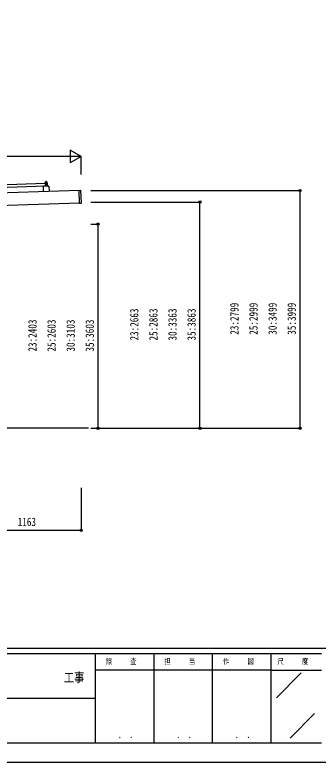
# Model space of a CAD drawing. Units: millimetres, scale not verified. Extents: x -12615 to 12615, y -8910 to 8910.
# Drawn here: x 2940 to 6513, y -8910 to -118 of the extents above; entities that cross this region are included whole.
import ezdxf
from ezdxf.enums import TextEntityAlignment as Align

# ---------------------------------------------------------------- set-up
doc = ezdxf.new("R2010")
doc.units = ezdxf.units.MM
doc.header["$LTSCALE"] = 40
for name, color, linetype in [('0-4_YKK_13', 4, 'Continuous'), ('0-5_YKK_A1', 4, 'Continuous'), ('0-6_YKK_D', 6, 'Continuous'), ('0-7_YKK_ZWAK', 7, 'Continuous')]:
    doc.layers.add(name, color=color, linetype=linetype)
doc.styles.add('ＭＳ ゴシック', font='')
doc.styles.get('ＭＳ ゴシック').set_extended_font_data('MS Gothic')

msp = doc.modelspace()

# ---------------------------------------------------------------- linework, layer by layer
at = {"layer": '0-4_YKK_13'}
for p, q in [((2167.81, -2135.67), (3301.18, -2097.89)), ((3289.18, -2097.78), (3289.16, -2097.15)), ((3289.49, -2096.66), (3295.62, -2094.52)), ((3302.27, -2097.84), (3289.7, -2098.26)), ((3298.58, -2093.96), (3319.35, -2093.27)), ((3301.01, -2092.38), (3318, -2091.82)), ((3301.06, -2093.88), (3318.05, -2093.32)), ((3302.35, -2132.87), (3301.18, -2097.89)), ((3303.21, -2100.4), (3302.77, -2098.25)), ((3306.05, -2086.21), (3302.81, -2086.32)), ((3302.81, -2086.32), (3302.81, -2086.32)), ((3302.81, -2086.32), (3302.81, -2086.32)), ((3302.81, -2086.33), (3302.81, -2086.32)), ((3302.81, -2086.33), (3302.81, -2086.33)), ((3302.81, -2086.33), (3302.81, -2086.33)), ((3302.81, -2086.33), (3302.81, -2086.33)), ((3302.81, -2086.33), (3302.81, -2086.33)), ((3302.81, -2086.33), (3302.81, -2086.33)), ((3302.81, -2086.33), (3302.81, -2086.33)), ((3302.81, -2086.33), (3302.81, -2086.33)), ((3302.81, -2086.34), (3302.81, -2086.33)), ((3302.81, -2086.34), (3302.81, -2086.34)), ((3302.81, -2086.34), (3302.81, -2086.34)), ((3302.81, -2086.35), (3302.81, -2086.34)), ((3302.81, -2086.36), (3302.81, -2086.35)), ((3302.81, -2086.37), (3302.81, -2086.36)), ((3302.81, -2086.38), (3302.81, -2086.37)), ((3302.81, -2086.39), (3302.81, -2086.38)), ((3302.81, -2086.4), (3302.81, -2086.39)), ((3302.81, -2086.42), (3302.81, -2086.4)), ((3302.81, -2086.44), (3302.81, -2086.42)), ((3302.81, -2086.46), (3302.81, -2086.44)), ((3302.81, -2086.47), (3302.81, -2086.46)), ((3302.81, -2086.49), (3302.81, -2086.47)), ((3302.81, -2086.52), (3302.81, -2086.49)), ((3302.81, -2086.54), (3302.81, -2086.52)), ((3302.81, -2086.56), (3302.81, -2086.54)), ((3302.82, -2086.58), (3302.81, -2086.56)), ((3302.82, -2086.6), (3302.82, -2086.58)), ((3302.82, -2086.63), (3302.82, -2086.6)), ((3302.82, -2086.65), (3302.82, -2086.63)), ((3302.82, -2086.68), (3302.82, -2086.65)), ((3302.82, -2086.7), (3302.82, -2086.68)), ((3302.82, -2086.72), (3302.82, -2086.7)), ((3302.82, -2086.74), (3302.82, -2086.72)), ((3302.82, -2086.76), (3302.82, -2086.74)), ((3302.82, -2086.78), (3302.82, -2086.76)), ((3302.82, -2086.8), (3302.82, -2086.78)), ((3302.82, -2086.81), (3302.82, -2086.8)), ((3302.82, -2086.83), (3302.82, -2086.81)), ((3302.82, -2086.84), (3302.82, -2086.83)), ((3302.83, -2086.9), (3302.82, -2086.84)), ((3303.07, -2086.82), (3302.83, -2086.9)), ((3302.83, -2086.9), (3302.99, -2091.9)), ((3303.18, -2091.86), (3302.99, -2091.9)), ((3303.12, -2086.8), (3303.07, -2086.82)), ((3303.18, -2086.78), (3303.12, -2086.8)), ((3303.24, -2086.76), (3303.18, -2086.78)), ((3303.22, -2091.85), (3303.18, -2091.86)), ((3303.27, -2091.83), (3303.22, -2091.85)), ((3303.31, -2086.74), (3303.24, -2086.76)), ((3303.32, -2091.82), (3303.27, -2091.83)), ((3303.38, -2086.71), (3303.31, -2086.74)), ((3303.37, -2091.81), (3303.32, -2091.82)), ((3303.43, -2091.79), (3303.37, -2091.81)), ((3303.46, -2086.69), (3303.38, -2086.71)), ((3303.49, -2091.78), (3303.43, -2091.79)), ((3303.54, -2086.66), (3303.46, -2086.69)), ((3303.56, -2091.76), (3303.49, -2091.78)), ((3303.62, -2086.63), (3303.54, -2086.66)), ((3303.63, -2091.74), (3303.56, -2091.76)), ((3303.71, -2086.6), (3303.62, -2086.63)), ((3303.7, -2091.72), (3303.63, -2091.74)), ((3303.78, -2091.7), (3303.7, -2091.72)), ((3303.81, -2086.57), (3303.71, -2086.6)), ((3303.99, -2100.79), (3303.71, -2100.8)), ((3303.87, -2091.68), (3303.78, -2091.7)), ((3303.91, -2086.54), (3303.81, -2086.57)), ((3303.96, -2091.66), (3303.87, -2091.68)), ((3304.01, -2086.51), (3303.91, -2086.54)), ((3304.05, -2091.64), (3303.96, -2091.66)), ((3304.11, -2086.48), (3304.01, -2086.51)), ((3304.15, -2091.62), (3304.05, -2091.64)), ((3304.21, -2086.45), (3304.11, -2086.48)), ((3304.25, -2091.6), (3304.15, -2091.62)), ((3304.2, -2098.08), (3304.28, -2100.48)), ((3304.31, -2086.42), (3304.21, -2086.45)), ((3304.36, -2091.58), (3304.25, -2091.6)), ((3304.42, -2086.4), (3304.31, -2086.42)), ((3304.48, -2091.56), (3304.36, -2091.58)), ((3304.52, -2086.38), (3304.42, -2086.4)), ((3304.59, -2091.54), (3304.48, -2091.56)), ((3315.11, -2097.42), (3304.49, -2097.77)), ((3304.63, -2086.36), (3304.52, -2086.38)), ((3304.71, -2091.52), (3304.59, -2091.54)), ((3304.74, -2086.34), (3304.63, -2086.36)), ((3304.84, -2091.5), (3304.71, -2091.52)), ((3304.85, -2086.32), (3304.74, -2086.34)), ((3304.97, -2091.48), (3304.84, -2091.5)), ((3304.95, -2086.31), (3304.85, -2086.32)), ((3305.06, -2086.29), (3304.95, -2086.31)), ((3305.1, -2091.47), (3304.97, -2091.48)), ((3306, -2077.21), (3305.04, -2078.24)), ((3305.04, -2078.24), (3313.03, -2077.97)), ((3305.31, -2086.24), (3305.04, -2078.24)), ((3305.15, -2086.28), (3305.06, -2086.29)), ((3305.23, -2091.45), (3305.1, -2091.47)), ((3305.24, -2086.27), (3305.15, -2086.28)), ((3305.36, -2091.44), (3305.23, -2091.45)), ((3305.33, -2086.26), (3305.24, -2086.27)), ((3305.41, -2086.25), (3305.33, -2086.26)), ((3305.49, -2091.42), (3305.36, -2091.44)), ((3305.49, -2086.24), (3305.41, -2086.25)), ((3305.56, -2086.23), (3305.49, -2086.24)), ((3305.63, -2091.41), (3305.49, -2091.42)), ((3305.63, -2086.23), (3305.56, -2086.23)), ((3305.69, -2086.23), (3305.63, -2086.23)), ((3305.76, -2091.4), (3305.63, -2091.41)), ((3305.74, -2086.22), (3305.69, -2086.23)), ((3306.85, -2132.71), (3305.69, -2097.73)), ((3305.79, -2086.22), (3305.74, -2086.22)), ((3305.89, -2091.39), (3305.76, -2091.4)), ((3305.84, -2086.22), (3305.79, -2086.22)), ((3305.88, -2086.22), (3305.84, -2086.22)), ((3305.91, -2086.22), (3305.88, -2086.22)), ((3306.03, -2091.38), (3305.89, -2091.39)), ((3305.94, -2086.22), (3305.91, -2086.22)), ((3305.97, -2086.22), (3305.94, -2086.22)), ((3305.99, -2086.21), (3305.97, -2086.22)), ((3306.01, -2086.21), (3305.99, -2086.21)), ((3312, -2077.01), (3306, -2077.21)), ((3306.02, -2086.21), (3306.01, -2086.21)), ((3306.05, -2086.21), (3306.02, -2086.21)), ((3306.16, -2091.38), (3306.03, -2091.38)), ((3312.55, -2086), (3306.05, -2086.21)), ((3306.33, -2086.22), (3306.05, -2086.21)), ((3306.3, -2091.37), (3306.16, -2091.38)), ((3306.43, -2091.37), (3306.3, -2091.37)), ((3306.39, -2086.22), (3306.33, -2086.22)), ((3306.46, -2086.22), (3306.39, -2086.22)), ((3306.57, -2091.37), (3306.43, -2091.37)), ((3306.52, -2086.22), (3306.46, -2086.22)), ((3306.6, -2086.22), (3306.52, -2086.22)), ((3306.7, -2091.37), (3306.57, -2091.37)), ((3306.68, -2086.22), (3306.6, -2086.22)), ((3306.77, -2086.23), (3306.68, -2086.22)), ((3306.84, -2091.37), (3306.7, -2091.37)), ((3306.86, -2086.23), (3306.77, -2086.23)), ((3306.97, -2091.37), (3306.84, -2091.37)), ((3306.95, -2086.23), (3306.86, -2086.23)), ((3307.05, -2086.23), (3306.95, -2086.23)), ((3307.11, -2091.38), (3306.97, -2091.37)), ((3307.16, -2086.24), (3307.05, -2086.23)), ((3307.24, -2091.38), (3307.11, -2091.38)), ((3307.27, -2086.24), (3307.16, -2086.24)), ((3307.38, -2091.39), (3307.24, -2091.38)), ((3307.38, -2086.25), (3307.27, -2086.24)), ((3307.49, -2086.25), (3307.38, -2086.25)), ((3307.51, -2091.4), (3307.38, -2091.39)), ((3307.6, -2086.27), (3307.49, -2086.25)), ((3307.64, -2091.41), (3307.51, -2091.4)), ((3307.71, -2086.28), (3307.6, -2086.27)), ((3307.77, -2091.42), (3307.64, -2091.41)), ((3307.82, -2086.3), (3307.71, -2086.28)), ((3307.89, -2091.43), (3307.77, -2091.42)), ((3307.93, -2086.32), (3307.82, -2086.3)), ((3308.01, -2091.44), (3307.89, -2091.43)), ((3308.04, -2086.34), (3307.93, -2086.32)), ((3308.12, -2091.46), (3308.01, -2091.44)), ((3308.14, -2086.37), (3308.04, -2086.34)), ((3308.23, -2091.47), (3308.12, -2091.46)), ((3308.25, -2086.39), (3308.14, -2086.37)), ((3308.33, -2091.48), (3308.23, -2091.47)), ((3308.36, -2086.42), (3308.25, -2086.39)), ((3308.43, -2091.5), (3308.33, -2091.48)), ((3308.46, -2086.45), (3308.36, -2086.42)), ((3308.53, -2091.51), (3308.43, -2091.5)), ((3308.55, -2086.47), (3308.46, -2086.45)), ((3308.62, -2091.53), (3308.53, -2091.51)), ((3308.64, -2086.5), (3308.55, -2086.47)), ((3308.7, -2091.54), (3308.62, -2091.53)), ((3308.72, -2086.52), (3308.64, -2086.5)), ((3308.78, -2091.56), (3308.7, -2091.54)), ((3308.8, -2086.54), (3308.72, -2086.52)), ((3308.86, -2091.57), (3308.78, -2091.56)), ((3308.87, -2086.56), (3308.8, -2086.54)), ((3308.93, -2091.59), (3308.86, -2091.57)), ((3308.94, -2086.58), (3308.87, -2086.56)), ((3309, -2091.6), (3308.93, -2091.59)), ((3309, -2086.6), (3308.94, -2086.58)), ((3309.06, -2086.61), (3309, -2086.6)), ((3309.06, -2091.61), (3309, -2091.6)), ((3309.32, -2086.68), (3309.06, -2086.61)), ((3309.12, -2091.62), (3309.06, -2091.61)), ((3309.17, -2091.63), (3309.12, -2091.62)), ((3309.22, -2091.64), (3309.17, -2091.63)), ((3309.27, -2091.65), (3309.22, -2091.64)), ((3309.49, -2091.69), (3309.27, -2091.65)), ((3309.57, -2086.6), (3309.32, -2086.68)), ((3309.32, -2086.68), (3309.49, -2091.69)), ((3309.68, -2091.64), (3309.49, -2091.69)), ((3309.62, -2086.58), (3309.57, -2086.6)), ((3309.68, -2086.56), (3309.62, -2086.58)), ((3309.74, -2086.54), (3309.68, -2086.56)), ((3309.72, -2091.63), (3309.68, -2091.64)), ((3309.76, -2091.62), (3309.72, -2091.63)), ((3309.81, -2086.52), (3309.74, -2086.54)), ((3309.81, -2091.61), (3309.76, -2091.62)), ((3309.88, -2086.5), (3309.81, -2086.52)), ((3309.87, -2091.59), (3309.81, -2091.61)), ((3309.92, -2091.58), (3309.87, -2091.59)), ((3309.95, -2086.47), (3309.88, -2086.5)), ((3309.99, -2091.56), (3309.92, -2091.58)), ((3310.03, -2086.44), (3309.95, -2086.47)), ((3310.05, -2091.54), (3309.99, -2091.56)), ((3310.12, -2086.41), (3310.03, -2086.44)), ((3310.12, -2091.53), (3310.05, -2091.54)), ((3310.21, -2086.38), (3310.12, -2086.41)), ((3310.2, -2091.51), (3310.12, -2091.53)), ((3310.28, -2091.49), (3310.2, -2091.51)), ((3310.31, -2086.35), (3310.21, -2086.38)), ((3310.37, -2091.46), (3310.28, -2091.49)), ((3310.4, -2086.32), (3310.31, -2086.35)), ((3310.45, -2091.44), (3310.37, -2091.46)), ((3310.5, -2086.29), (3310.4, -2086.32)), ((3310.55, -2091.42), (3310.45, -2091.44)), ((3310.61, -2086.26), (3310.5, -2086.29)), ((3310.65, -2091.4), (3310.55, -2091.42)), ((3310.71, -2086.23), (3310.61, -2086.26)), ((3310.75, -2091.38), (3310.65, -2091.4)), ((3310.81, -2086.21), (3310.71, -2086.23)), ((3310.86, -2091.36), (3310.75, -2091.38)), ((3310.91, -2086.18), (3310.81, -2086.21)), ((3310.97, -2091.34), (3310.86, -2091.36)), ((3311.02, -2086.16), (3310.91, -2086.18)), ((3311.09, -2091.32), (3310.97, -2091.34)), ((3311.13, -2086.14), (3311.02, -2086.16)), ((3311.21, -2091.3), (3311.09, -2091.32)), ((3311.23, -2086.12), (3311.13, -2086.14)), ((3311.34, -2091.28), (3311.21, -2091.3)), ((3311.34, -2086.1), (3311.23, -2086.12)), ((3311.45, -2086.09), (3311.34, -2086.1)), ((3311.47, -2091.27), (3311.34, -2091.28)), ((3311.55, -2086.07), (3311.45, -2086.09)), ((3311.6, -2091.25), (3311.47, -2091.27)), ((3311.65, -2086.06), (3311.55, -2086.07)), ((3311.73, -2091.23), (3311.6, -2091.25)), ((3311.74, -2086.05), (3311.65, -2086.06)), ((3311.86, -2091.22), (3311.73, -2091.23)), ((3311.83, -2086.04), (3311.74, -2086.05)), ((3311.91, -2086.03), (3311.83, -2086.04)), ((3311.99, -2091.21), (3311.86, -2091.22)), ((3311.98, -2086.02), (3311.91, -2086.03)), ((3312.06, -2086.02), (3311.98, -2086.02)), ((3312.12, -2091.19), (3311.99, -2091.21)), ((3312, -2077.01), (3313.03, -2077.97)), ((3312.12, -2086.01), (3312.06, -2086.02)), ((3312.18, -2086.01), (3312.12, -2086.01)), ((3312.26, -2091.18), (3312.12, -2091.19)), ((3312.24, -2086.01), (3312.18, -2086.01)), ((3312.29, -2086.01), (3312.24, -2086.01)), ((3312.39, -2091.17), (3312.26, -2091.18)), ((3312.33, -2086), (3312.29, -2086.01)), ((3312.38, -2086), (3312.33, -2086)), ((3312.41, -2086), (3312.38, -2086)), ((3312.52, -2091.17), (3312.39, -2091.17)), ((3312.44, -2086), (3312.41, -2086)), ((3312.47, -2086), (3312.44, -2086)), ((3312.49, -2086), (3312.47, -2086)), ((3312.5, -2086), (3312.49, -2086)), ((3312.51, -2086), (3312.5, -2086)), ((3312.55, -2086), (3312.51, -2086)), ((3312.66, -2091.16), (3312.52, -2091.17)), ((3315.8, -2085.89), (3312.55, -2086)), ((3312.83, -2086), (3312.55, -2086)), ((3312.79, -2091.16), (3312.66, -2091.16)), ((3312.93, -2091.15), (3312.79, -2091.16)), ((3312.89, -2086), (3312.83, -2086)), ((3312.95, -2086), (3312.89, -2086)), ((3313.06, -2091.15), (3312.93, -2091.15)), ((3313.02, -2086.01), (3312.95, -2086)), ((3313.1, -2086.01), (3313.02, -2086.01)), ((3313.03, -2077.97), (3313.3, -2085.97)), ((3313.2, -2091.15), (3313.06, -2091.15)), ((3313.18, -2086.01), (3313.1, -2086.01)), ((3313.26, -2086.01), (3313.18, -2086.01)), ((3313.33, -2091.15), (3313.2, -2091.15)), ((3313.35, -2086.01), (3313.26, -2086.01)), ((3313.47, -2091.16), (3313.33, -2091.15)), ((3313.45, -2086.01), (3313.35, -2086.01)), ((3313.55, -2086.02), (3313.45, -2086.01)), ((3313.6, -2091.16), (3313.47, -2091.16)), ((3313.66, -2086.02), (3313.55, -2086.02)), ((3313.74, -2091.17), (3313.6, -2091.16)), ((3313.77, -2086.02), (3313.66, -2086.02)), ((3313.68, -2097.46), (3314.85, -2132.44)), ((3313.87, -2091.17), (3313.74, -2091.17)), ((3313.88, -2086.03), (3313.77, -2086.02)), ((3314.01, -2091.18), (3313.87, -2091.17)), ((3313.99, -2086.04), (3313.88, -2086.03)), ((3314.1, -2086.05), (3313.99, -2086.04)), ((3314.14, -2091.19), (3314.01, -2091.18)), ((3314.21, -2086.06), (3314.1, -2086.05)), ((3314.26, -2091.2), (3314.14, -2091.19)), ((3314.32, -2086.08), (3314.21, -2086.06)), ((3314.39, -2091.21), (3314.26, -2091.2)), ((3314.42, -2086.1), (3314.32, -2086.08)), ((3314.5, -2091.23), (3314.39, -2091.21)), ((3314.53, -2086.12), (3314.42, -2086.1)), ((3314.62, -2091.24), (3314.5, -2091.23)), ((3314.64, -2086.15), (3314.53, -2086.12)), ((3314.73, -2091.25), (3314.62, -2091.24)), ((3314.75, -2086.18), (3314.64, -2086.15)), ((3314.83, -2091.27), (3314.73, -2091.25)), ((3314.85, -2086.2), (3314.75, -2086.18)), ((3314.93, -2091.28), (3314.83, -2091.27)), ((3314.95, -2086.23), (3314.85, -2086.2)), ((3315.02, -2091.3), (3314.93, -2091.28)), ((3315.05, -2086.26), (3314.95, -2086.23)), ((3315.11, -2091.31), (3315.02, -2091.3)), ((3315.13, -2086.28), (3315.05, -2086.26)), ((3315.2, -2091.33), (3315.11, -2091.31)), ((3315.22, -2086.3), (3315.13, -2086.28)), ((3315.28, -2091.34), (3315.2, -2091.33)), ((3315.3, -2086.33), (3315.22, -2086.3)), ((3315.35, -2091.36), (3315.28, -2091.34)), ((3315.37, -2086.34), (3315.3, -2086.33)), ((3315.43, -2091.37), (3315.35, -2091.36)), ((3315.43, -2086.36), (3315.37, -2086.34)), ((3315.5, -2086.38), (3315.43, -2086.36)), ((3315.49, -2091.38), (3315.43, -2091.37)), ((3315.56, -2091.39), (3315.49, -2091.38)), ((3315.55, -2086.39), (3315.5, -2086.38)), ((3315.82, -2086.47), (3315.55, -2086.39)), ((3315.62, -2091.4), (3315.56, -2091.39)), ((3315.67, -2091.41), (3315.62, -2091.4)), ((3315.72, -2091.42), (3315.67, -2091.41)), ((3315.77, -2091.43), (3315.72, -2091.42)), ((3315.99, -2091.47), (3315.77, -2091.43)), ((3315.8, -2085.89), (3315.8, -2085.9)), ((3315.8, -2085.89), (3315.8, -2085.89)), ((3315.8, -2085.89), (3315.8, -2085.89)), ((3315.8, -2085.89), (3315.8, -2085.89)), ((3315.8, -2085.89), (3315.8, -2085.89)), ((3315.8, -2085.89), (3315.8, -2085.89)), ((3315.8, -2085.9), (3315.8, -2085.91)), ((3315.8, -2085.9), (3315.8, -2085.9)), ((3315.8, -2085.9), (3315.8, -2085.9)), ((3315.8, -2085.9), (3315.8, -2085.9)), ((3315.8, -2085.9), (3315.8, -2085.9)), ((3315.8, -2085.9), (3315.8, -2085.9)), ((3315.8, -2085.91), (3315.8, -2085.92)), ((3315.8, -2085.91), (3315.8, -2085.91)), ((3315.8, -2085.92), (3315.8, -2085.93)), ((3315.8, -2085.92), (3315.8, -2085.92)), ((3315.8, -2085.93), (3315.8, -2085.94)), ((3315.8, -2085.94), (3315.8, -2085.96)), ((3315.8, -2085.96), (3315.8, -2085.97)), ((3315.8, -2085.97), (3315.8, -2085.99)), ((3315.8, -2085.99), (3315.8, -2086)), ((3315.8, -2086), (3315.8, -2086.02)), ((3315.8, -2086.02), (3315.8, -2086.04)), ((3315.8, -2086.04), (3315.81, -2086.06)), ((3315.81, -2086.06), (3315.81, -2086.08)), ((3315.81, -2086.08), (3315.81, -2086.1)), ((3315.81, -2086.1), (3315.81, -2086.12)), ((3315.81, -2086.12), (3315.81, -2086.15)), ((3315.81, -2086.15), (3315.81, -2086.17)), ((3315.81, -2086.17), (3315.81, -2086.19)), ((3315.81, -2086.19), (3315.81, -2086.22)), ((3315.81, -2086.22), (3315.81, -2086.24)), ((3315.81, -2086.24), (3315.81, -2086.27)), ((3315.81, -2086.27), (3315.81, -2086.29)), ((3315.81, -2086.29), (3315.81, -2086.31)), ((3315.81, -2086.31), (3315.81, -2086.33)), ((3315.81, -2086.33), (3315.81, -2086.34)), ((3315.81, -2086.34), (3315.82, -2086.36)), ((3315.82, -2086.36), (3315.82, -2086.38)), ((3315.82, -2086.38), (3315.82, -2086.39)), ((3315.82, -2086.39), (3315.82, -2086.4)), ((3315.82, -2086.4), (3315.82, -2086.47)), ((3315.82, -2086.47), (3315.99, -2091.47)), ((3315.97, -2091.06), (3318, -2091.82)), ((3318.85, -2117.3), (3316.64, -2098.74)), ((3318, -2091.82), (3318.05, -2093.32)), ((3320.38, -2094.24), (3321.65, -2132.22)), ((3341.33, -2131.56), (3271.37, -2133.89)), ((3271.37, -2133.89), (3273.52, -2198.26)), ((3319.35, -2132.29), (3318.85, -2117.3)), ((3341.33, -2131.56), (3343.48, -2195.93)), ((3697.63, -2182.21), (3716.62, -2181.58)), ((3702.63, -2332.13), (3697.63, -2182.21)), ((3722.58, -2330.46), (3717.65, -2182.55)), ((3702.63, -2332.13), (3721.61, -2331.5))]:
    msp.add_line(p, q, dxfattribs=at)
for points in [[(3301.06, -2093.88), (3301.01, -2092.38), (3302.98, -2091.49)], [(3302.35, -2132.87), (2168.98, -2170.65), (2167.81, -2135.67)]]:
    msp.add_lwpolyline(points, dxfattribs=at)
for centre, radius, start, end in [((3289.66, -2097.13), 0.5, 109.26318, 181.90915), ((3289.68, -2097.76), 0.5, 181.90915, 271.90915), ((3298.92, -2103.96), 10, 91.90915, 109.26318), ((3302.28, -2098.34), 0.5, 11.37147, 91.90915), ((3303.7, -2100.3), 0.5, 191.37147, 271.90915), ((3303.98, -2100.49), 0.3, 271.90915, 1.90915), ((3304.5, -2098.07), 0.3, 91.90915, 181.90915), ((3315.16, -2098.92), 1.5, 6.76762, 91.90915), ((3319.38, -2094.27), 1, 1.90915, 91.90915), ((3716.65, -2182.58), 1, 1.90915, 91.90915), ((3721.58, -2330.5), 1, 271.90915, 1.90915)]:
    msp.add_arc(centre, radius, start, end, dxfattribs=at)
at = {"layer": '0-5_YKK_A1'}
for p, q in [((3697.7, -2184.21), (-1694.37, -2363.91)), ((-1689.54, -2508.83), (3702.53, -2329.1)), ((3807.7, -4982.18), (2619.32, -4982.18))]:
    msp.add_line(p, q, dxfattribs=at)
at = {"layer": '0-6_YKK_D'}
for p, q in [((3720, -1783.07), (3590.1, -1708.07)), ((3590.1, -1708.07), (3590.1, -1858.07)), ((3570, -1783.07), (-1561.78, -1783.07)), ((3720, -1783.07), (3460.2, -1783.07)), ((3720, -1783.07), (3590.1, -1858.07)), ((3720, -1996.87), (3720, -1782.07)), ((3833.85, -2183.07), (6301, -2183.07)), ((6300, -4982.18), (6300, -2183.07)), ((3833.85, -2319.18), (5121, -2319.18)), ((5120, -4982.18), (5120, -2319.18)), ((3833.85, -2579.18), (3921, -2579.18)), ((3920, -4982.18), (3920, -2579.18)), ((3833.85, -4982.18), (3921, -4982.18)), ((3833.85, -4982.18), (6301, -4982.18)), ((3834.85, -4982.18), (5121, -4982.18)), ((3720, -5682.18), (3720, -6183.18)), ((2556.82, -6182.18), (3720, -6182.18))]:
    msp.add_line(p, q, dxfattribs=at)
for centre in [(6300, -2183.07), (5120, -2319.18), (3920, -2579.18), (3920, -4982.18), (5120, -4982.18), (6300, -4982.18), (3720, -6182.18)]:
    msp.add_circle(centre, 12.75, dxfattribs=at)
at = {"layer": '0-7_YKK_ZWAK'}
for p, q in [((11685.06, -7575), (-11714.94, -7575)), ((3885.06, -7635), (-14.94, -7635)), ((4575.06, -7635), (4575.06, -8685)), ((5265.06, -7635), (5265.06, -8685)), ((5955.06, -7635), (5955.06, -8685)), ((6555.06, -7635), (5955.06, -7635)), ((5955.06, -7830), (3885.06, -7830)), ((5955.06, -7830), (6555.06, -7830)), ((6021.31, -8154.87), (6315.11, -7861.08)), ((-14.94, -8160), (3885.06, -8160)), ((6182.02, -8627.97), (6470.68, -8339.3)), ((-14.94, -8685), (3885.06, -8685)), ((3885.06, -8685), (5955.06, -8685)), ((5955.06, -8685), (6555.06, -8685))]:
    msp.add_line(p, q, dxfattribs=at)
msp.add_lwpolyline([(-12615, -8910), (12615, -8910), (12615, 8910), (-12615, 8910)], close=True, dxfattribs=at)
msp.add_lwpolyline([(5955.06, -7635), (3885.06, -7635), (3885.06, -8685)], dxfattribs=at)

# ---------------------------------------------------------------- texts
at = {"layer": '0-6_YKK_D', "style": 'ＭＳ ゴシック', "width": 0.8}
for s, p in [('23:2799', (5605, -3881.43)), ('25:2999', (5830, -3881.43)), ('30:3499', (6055, -3881.43)), ('35:3999', (6280, -3881.43)), ('23:2663', (4425, -3949.48)), ('25:2863', (4650, -3949.48)), ('30:3363', (4875, -3949.48)), ('35:3863', (5100, -3949.48)), ('23:2403', (3225, -4079.48)), ('25:2603', (3450, -4079.48)), ('30:3103', (3675, -4079.48)), ('35:3603', (3900, -4079.48))]:
    msp.add_text(s, height=98.97, rotation=90, dxfattribs=at).set_placement(p, align=Align.BOTTOM_LEFT)
msp.add_text('1163', height=98.97, dxfattribs=at).set_placement((2972.81, -6162.18), align=Align.BOTTOM_LEFT)
at = {"layer": '0-7_YKK_ZWAK', "style": 'ＭＳ ゴシック', "width": 0.8}
for s, height, p in [('照     査', 65.98, (4009.26, -7777.5)), ('担     当', 65.98, (4701.66, -7777.5)), ('作     図', 65.98, (5391.66, -7777.5)), ('尺     度', 65.98, (6034.26, -7777.5)), ('工事', 110, (3517, -8002.4)), ('． ．', 77.75, (4155, -8653.06)), ('． ．', 77.75, (4845, -8653.06)), ('． ．', 77.75, (5535, -8653.06))]:
    msp.add_text(s, height=height, dxfattribs=at).set_placement(p, align=Align.BOTTOM_LEFT)

doc.saveas('drawing.dxf')
